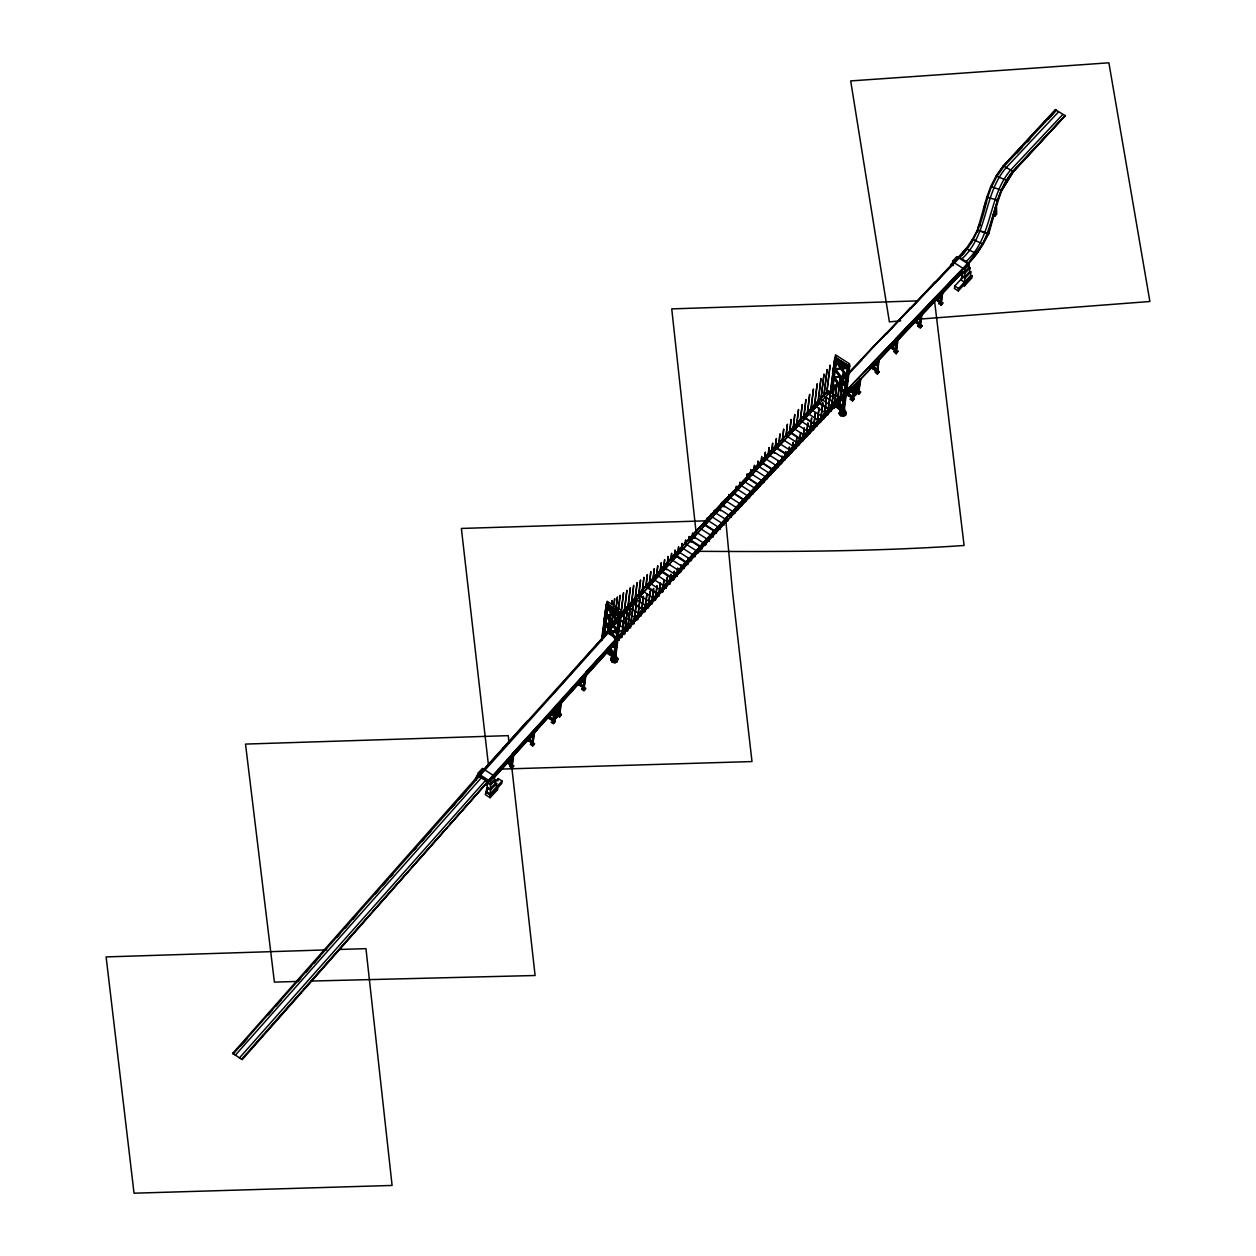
<?xml version="1.0" encoding="UTF-8"?>
<svg xmlns="http://www.w3.org/2000/svg" width="1256" height="1256" viewBox="0 0 1256 1256"><rect width="100%" height="100%" fill="white"/><g stroke="black" fill="none" stroke-linecap="round" stroke-linejoin="round"><path stroke-width="1.5" d="M605.643 618.015L607.323 604.874L619.616 612.771L614.09 655.93L612.253 659.541L614.404 660.923L617.952 628.879L621.327 611.405L620.166 613.54L619.381 613.038L620.982 611.17L619.381 613.038L617.167 628.361L617.952 628.879M848.318 365.889L849.417 364.727L847.816 366.579L841.991 410.053L840.688 413.083L842.839 414.48L846.387 382.421L848.601 367.097L849.684 365.936C849.15 364.884 847.376 367.6 848.35 365.998M489.196 780.337L242.173 1059.656L232.596 1053.25M610.699 631.014L610.118 631.642L605.235 624.515L605.816 623.887L610.699 631.014L604.262 632.16L611.075 631.564L616.272 639.492L487.987 781.97L478.395 775.816L479.604 774.183M478.96 776.773L608.422 632.679M481.048 778.108L235.264 1055.275M485.24 780.777L239.456 1057.929M487.344 782.111L241.56 1059.263M608.202 603.367L607.072 605.141L602.692 637.357M487.987 781.97L478.41 775.501L232.564 1053.548M487.045 785.267L487.375 781.577L615.581 639.414M618.831 619.616L606.679 632.647L609.6 626.257L676.073 552.781L676.073 556.691L691.161 540.033L676.105 556.392M607.135 632.93L610.055 626.54L619.224 616.303L609.317 626.854L633.087 600.415L718.966 506.09L733.708 491.018L690.345 537.474L776.444 445.535L719.39 506.67M553.001 693.94L607.857 631.956L478.395 775.816M617.418 638.425L630.512 623.541L617.45 638.126M617.968 639.885L620.888 633.495L630.057 623.259L629.633 626.885L617.968 639.885L687.393 563.614L688.225 558.386L687.739 564.666M618.407 640.168L620.888 633.495M528.336 721.289L527.755 720.583L503.091 748.011L503.672 748.717M561.024 702.842L536.359 730.364L537.348 726.737L512.04 754.087L511.71 757.776L615.503 643.15M620.244 613.713L619.648 619.224L629.083 625.425L644.344 607.417M992.758 214.525L995.035 215.985L995.568 207.79M616.445 641.612L561.008 703.03L562.013 699.388M619.491 619.255L633.856 603.021L619.522 618.957M718.981 509.7L748.293 478.379L757.839 484.879L773.476 467.876L701.649 544.398L701.664 548.307L673.043 579.628L673.043 575.719L658.709 591.513L658.725 595.407L644.407 611.248L644.391 607.339L630.449 623.604M629.083 625.425L644.846 607.637M586.662 672.101L561.981 699.702M647.452 588.169L647.892 584.558L676.513 553.064M718.51 509.716L719.405 506.372L661.755 568.481L661.771 572.406L676.843 555.67L686.404 562.154L702.104 544.68L657.767 593.648L648.19 587.18L633.134 604.01L633.558 600.399L647.437 584.275L619.082 616.743M657.767 593.648L673.483 576.017M478.944 776.789L233.176 1053.941M615.409 637.153L607.857 631.972M611.311 644.893L586.018 672.023L585.657 675.759L610.29 648.567L610.667 644.815L616.194 639.791M633.15 603.712L662.524 571.386L672.086 577.854L687.801 560.302L686.906 563.646L672.604 579.346M673.043 579.628L686.954 563.332M605.926 616.335L606.334 612.661M606.946 607.135L607.355 603.461L606.271 604.638L604.058 619.962L604.858 620.464M607.747 607.653L606.522 618.674L605.722 618.172M614.404 660.923L616.492 658.678L616.021 655.224L615.471 655.805L615.644 657.893L621.249 612.379L620.448 611.876M686.404 562.154L702.104 544.68M672.086 577.854L687.801 560.302M834.565 368.039L834.973 364.366M834.957 372.231L835.978 363.047M847.674 376.439L848.051 380.631L844.079 411.434L843.906 409.362L844.456 408.781L844.927 412.235L842.839 414.48M848.491 369.091L848.899 365.418L849.684 365.936L848.051 380.631M690.345 537.474L690.423 540.739L705.464 524.459L690.376 541.069M691.114 540.347L700.722 546.501L715.936 528.839L715.951 532.732L841.426 399.282L838.977 398.199L800.559 439.584L791.013 433.085L775.988 448.894M705.417 524.773L715.025 530.943L730.223 513.343L730.238 517.252L841.379 399.612L838.977 398.199M715.951 532.732L701.664 548.307M700.722 546.501L716.391 529.106M704.695 525.196L719.751 508.963L704.679 525.495L705.071 522.198M744.981 498.271L729.359 515.117L744.996 498.255L744.039 501.662L729.783 516.985L730.238 513.327M730.285 516.923L715.528 532.152M476.055 779.85L476.542 775.988L481.582 770.572M477.908 776.082L478.332 772.832L482.445 768.389L494.723 776.271L494.315 779.521L490.185 783.964L487.124 781.986M483.78 769.253L479.557 774.512L489.165 780.667L493.388 775.407M486.386 784.011L487.375 786.35L485.303 794.624L490.123 797.717L497.502 789.757L497.816 787.308L496.811 786.664L502.039 781.028L498.224 778.579L494.801 782.284M493.482 781.436L496.685 783.477L496.183 787.339L490.044 793.965L486.857 791.908L487.344 788.046L490.138 788.894L495.178 783.461L495.665 779.615L490.641 785.031L490.138 788.894M486.857 791.908L487.893 787.449M490.185 783.964L490.609 780.714L494.723 776.271M490.044 793.965L490.546 790.103L496.685 783.477M490.123 797.717L490.421 795.284L497.816 787.308M497.91 781.012L498.224 778.579M502.039 781.028L501.725 783.461L495.869 789.773L496.874 790.417M509.779 766.191L511.961 768.342L513.72 765.846L511.443 764.386L509.779 766.191L511.961 768.342M511.145 766.066L512.872 756.002L512.338 765.972L511.145 766.066L512.872 756.002M511.836 766.505L513.563 756.426M532.089 743.097L528.164 740.569L528.54 737.617L532.089 743.097L528.886 737.256L533.125 737.319L529.969 737.633M528.164 740.569L528.886 737.256M530.487 744.431L532.246 741.951L534.428 744.101L532.764 745.891L530.487 744.431L532.152 742.641M531.963 743.615L533.8 732.609L533.141 743.521L531.963 743.615L533.423 733.331M532.638 744.054L534.475 733.049M532.764 745.891L534.522 743.411M552.091 712.042L553.896 714.476L549.516 714.994L552.734 720.834L548.793 718.322L549.186 715.355L558.889 714.193L555.749 708.274L558.622 707.976M549.516 714.994L548.793 718.322M558.292 708.337L555.419 708.62L553.268 721.808L554.037 710.08L555.215 709.985M552.593 721.368L554.288 711.43M553.268 721.808L554.712 710.519L560.804 704.082L554.163 710.268M553.488 722.938L551.117 722.169L553.394 723.629L555.152 721.148L552.875 719.688M553.394 723.629L555.152 721.148M557.46 714.743L559.642 716.893L561.401 714.413L559.124 712.953L557.46 714.743L559.642 716.893M560.27 703.344L559.517 715.072L561.463 703.25L560.27 703.344L559.517 715.072M558.323 705.307L560.145 707.74L553.142 720.395L559.328 714.083L560.537 704.695M576.724 683.688L583.6 687.534L580.052 682.055L579.346 685.368L580.052 682.055L584.354 681.615L581.748 677.722M581.654 689.214L583.412 686.734L585.61 688.885L583.946 690.69L581.654 689.214L583.412 686.734M583.129 688.414L585.17 675.775L584.307 688.319L583.129 688.414L585.17 675.775M583.82 688.853L585.861 676.215M583.946 690.69L585.689 688.194M601.42 640.607L606.413 604.293L607.543 603.131M601.954 640.026L606.413 604.293M602.629 635.348L603.587 627.859M604.073 624.106L604.795 618.486L604.215 619.114M607.826 603.304C605.989 606.303 606.475 604.167 607.056 601.247L621.17 610.306M605.423 616.869L605.91 613.116M606.632 607.496L607.103 603.744M603.241 636.776L605.157 621.767M603.696 636.541L607.731 605.125L608.312 604.497L607.684 605.471L611.28 610.008L615.393 610.432L618.925 614.906L607.417 607.527L611.531 607.951L615.079 612.441L619.177 612.85L620.778 611.437M604.277 635.913L606.648 617.481M606.884 615.566L611.766 622.693L611.185 623.321L606.303 616.194L607.716 609.16M605.879 631.784L619.287 640.372M608.297 629.083L610.777 609.741M611.484 604.167L611.97 600.462L611.798 604.356M608.94 626.634L611.075 609.929M611.531 623.196L614.671 598.688L614.011 606.428M611.829 623.384L613.525 610.196M614.121 622.584L615.44 612.237M616.178 606.491L617.418 596.914L616.241 608.595M614.514 622.003L615.754 612.426M617.858 658.819L617.748 659.635L616.445 656.872L617.858 658.819L617.104 661.755L614.812 662.807L612.19 662.163L610.887 659.416L611.515 657.28L613.823 656.229M611.515 657.28L610.777 660.216M617.01 619.365L617.575 614.985M618.266 609.6L620.103 595.218L618.564 609.788M617.418 618.784L617.874 615.189M612.19 662.163L610.887 659.416M616.712 630.214L616.052 631.36L617.041 630.716M619.491 617.764L619.962 614.011M621.249 612.959L623.525 592.706L615.063 658.521L618.972 624.53M619.695 618.91L620.417 613.273L618.894 628.55L620.998 612.645M617.387 637.828L617.858 634.076M614.812 662.807L617.214 660.939L617.104 661.755M624.201 611.389L626.901 590.257L624.593 610.809M621.5 636.714L625.064 608.862L621.704 637.671L618.721 635.772M624.405 633.479L630.308 587.808L628.204 606.805M627.325 630.214L630.512 605.314L627.529 631.187M631.391 603.398L633.699 585.327L631.784 602.817M630.214 626.995L633.212 603.618M630.418 627.953L633.511 603.806M635.049 598.688L637.106 582.643L635.348 598.876L648.457 607.276M633.825 622.992L636.619 601.106L634.013 623.949L631.046 622.05M638.927 594.92L640.529 579.958L638.535 595.501L641.518 597.401M637.404 619.02L640.01 598.657L637.608 619.977M642.099 591.545L643.935 577.273L642.507 590.964M641 615.016L643.402 596.207L641.204 615.99M646.071 587.007L647.358 574.542L645.772 586.819L659.18 595.423M644.595 611.028L646.809 593.727M647.107 593.915L644.783 612.002L641.816 610.086M649.289 583.616L650.828 571.574L649.697 583.035M648.159 607.088L650.2 591.058L648.347 608.061M652.853 579.691L654.266 568.67L653.246 579.11M651.738 603.131L653.622 588.358L651.927 604.089M656.574 574.934L657.751 565.702L656.872 575.122L669.966 583.522M655.302 599.175L657.029 585.673L655.506 600.148M660.154 570.993L661.206 562.735L660.452 571.182L673.546 579.581M658.882 595.218L660.452 582.941L659.086 596.192L656.103 594.276M664 567.272L664.66 559.579L663.608 567.853L666.591 569.769M662.493 591.246L663.937 579.989L662.697 592.204M667.187 563.928L668.145 556.424L667.58 563.347M666.057 587.321L667.36 577.069L666.245 588.279L663.278 586.379M671.175 559.391L671.646 553.252L670.877 559.203L684.285 567.806M669.668 583.334L670.845 574.118L669.872 584.307L666.889 582.391M674.331 556.078L675.116 549.971L674.739 555.497M673.247 579.393L674.299 571.15L673.452 580.351M677.91 552.169L678.617 546.69L678.319 551.588M676.811 575.484L677.769 567.995L677 576.457M681.568 547.506L682.102 543.314L682.055 546.297M680.375 571.559L681.239 564.823L680.579 572.532M685.07 544.335L685.635 539.907L685.478 543.754L698.572 552.169M683.986 567.618L684.74 561.652M685.038 561.84L684.175 568.576L681.207 566.66M689.042 539.86L689.152 536.485L688.649 540.441L691.616 542.356M692.606 535.967L692.684 532.921L692.213 536.548L695.196 538.463M691.114 559.799L691.711 555.089L691.318 560.757L688.335 558.857M694.678 555.906L695.212 551.714L694.882 556.863M698.273 551.965L698.744 548.322L698.477 552.938M701.837 548.071L702.245 544.9M702.041 549.029L702.544 545.088L701.617 544.712L672.949 576.111M706.877 520.612L707.222 517.896L707.269 520.031M705.417 544.178L705.778 541.32L705.621 545.151M710.566 515.933L710.817 514.034L710.865 516.122L723.974 524.521M708.996 540.284L709.326 537.709L709.2 541.242L706.217 539.342M714.193 512.008L714.429 510.171L714.491 512.197L727.585 520.596M712.576 536.375L712.874 534.083L712.78 537.348L709.813 535.433M716.155 532.481L716.422 530.487L716.36 533.439L713.377 531.539M721.729 504.394L721.666 502.369L721.431 504.205L734.823 512.793M720.065 528.242L720.316 526.295L720.269 529.2M724.947 501.097L725.576 498.632M723.676 524.333L723.911 522.449L723.88 525.306L720.897 523.391M728.935 496.654L728.888 494.519L728.637 496.465L742.045 505.053M727.287 520.408L727.522 518.571L727.491 521.381M730.913 516.483L731.149 514.693L731.118 517.441M736.016 489.228L736.409 486.166L736.409 488.647M734.525 512.605L734.76 510.768L734.729 513.563M739.58 485.413L740.02 482.053L739.988 484.832M738.135 508.727L738.387 506.843L738.34 509.685M741.746 504.865L741.982 502.918L741.935 505.823L738.968 503.923M746.818 477.013L747.226 473.826L747.116 477.202L760.21 485.601M745.64 500.673L745.891 498.679L745.844 501.646M750.272 473.999L750.837 469.571L750.664 473.418M749.204 496.858L749.502 494.581L749.408 497.831M753.851 470.184L754.495 465.222L754.259 469.603M752.784 493.043L753.113 490.468L752.988 494M757.399 466.416L758.106 460.936L757.792 465.835M756.363 489.212L756.724 486.355L756.552 490.185L753.584 488.27M760.963 462.616L761.748 456.525L761.356 462.035M759.911 485.413L760.32 482.241L760.115 486.386M764.59 458.095L765.359 452.144L764.904 458.283L777.998 466.698M763.475 481.629L763.931 477.986L763.664 482.602M768.17 454.311L769.033 447.576L768.468 454.499L781.577 462.899M767.055 477.814L767.589 473.638L767.259 478.787M772.032 450.731L772.691 443.038L771.639 451.312L774.607 453.212M770.603 474.046L771.2 469.336M770.807 475.004L771.498 469.524M775.172 447.56L776.334 438.532L775.564 446.979M774.167 470.246L774.842 464.924L774.355 471.22M778.72 443.808L780.007 433.807L779.128 443.227M777.7 466.51L778.469 460.544L777.904 467.468L774.921 465.552M782.315 440.008L783.728 428.987L782.724 439.427M781.279 462.71L782.143 455.975L781.483 463.668M785.958 435.502L787.402 424.245L786.256 435.706L799.35 444.106M784.827 458.942L785.801 451.438L785.031 459.9M789.537 431.719L791.123 419.425L789.836 431.907L802.945 440.306M788.375 455.19L789.427 446.948L788.58 456.148M792.991 428.767L794.812 414.496L793.384 428.186M791.924 451.438L793.101 442.206L792.128 452.395M796.524 425.046L798.518 409.503L796.932 424.465M795.519 447.638L796.838 437.386L795.723 448.612M800.088 421.31L802.239 404.495L800.48 420.729M799.052 443.918L800.496 432.645M800.794 432.849L799.256 444.875L796.273 442.96M803.62 417.589L805.928 399.518L804.013 417.008M802.647 440.118L804.217 427.841L802.851 441.091M807.168 413.868L809.68 394.29L807.577 413.287M806.195 436.397L807.922 422.895L806.383 437.355M810.842 409.362L813.448 389.015L811.14 409.55L824.234 417.965M809.728 432.676L811.627 417.903L809.932 433.634M814.28 406.426L817.185 383.755L814.689 405.845L827.783 414.245M813.276 428.94L815.332 412.894L813.48 429.897M817.86 402.689L820.953 378.543L818.253 402.108M816.824 425.219L819.038 407.917L817.012 426.192L805.237 418.138L790.212 433.885M820.718 399.706L824.015 374.021L821.11 399.125L834.22 407.525M820.372 421.498L822.79 402.689L820.576 422.456L817.593 420.556M824.015 396.095L827.092 369.531L823.716 395.907L842.776 408.137M826.479 393.693L830.138 365.072L826.872 393.112M823.936 417.761L826.542 397.414L824.14 418.735M828.866 391.197L842.274 399.8L839.291 397.885M827.484 414.056L834.848 357.834L836.323 356.327M827.688 415.014L830.593 392.359L827.688 390.961L790.15 430.572L819.116 400.931M830.64 391.699L834.848 357.834M830.891 392.783L835.507 358.698L836.59 357.536M834.11 368.542L834.581 364.79M831.676 390.333L835.758 358.431L848.051 366.312L842.525 409.472L841.363 411.623L842.949 412.643L844.613 410.853L843.027 409.833M832.131 390.098L836.339 357.803M832.257 389.705L834.424 372.812M834.785 369.358L840.044 376.831L846.136 375.968L845.555 376.596L846.214 375.434L841.63 368.463L834.832 369.06L835.381 365.308M832.712 389.454L836.386 360.802L841.269 367.93L840.688 368.558L835.805 361.43L836.386 360.802M835.428 406.677L841.897 411.042L848.24 365.433L847.612 366.407L843.514 365.998L839.966 361.508L835.852 361.084L847.36 368.463L843.828 363.973L839.715 363.549L836.119 359.028L836.747 358.054M831.048 410.32L834.047 386.942L831.252 411.277M833.921 407.337L837.108 382.421L834.125 408.294M836.81 404.306L840.186 377.93M837.014 405.28L840.484 378.119M839.683 401.323L843.247 373.472L839.872 402.297M839.212 413.774L839.95 410.838L839.212 413.774L840.625 415.72L843.247 416.348L845.539 415.296L846.183 413.177L844.88 410.414L846.183 413.177M840.625 415.72L839.322 412.957M844.487 384.917L845.147 383.755M843.341 403.725L842.807 407.839L836.292 403.647M845.021 390.553L845.853 384.132L841.002 376.769L840.421 377.397L845.272 384.76L845.853 384.132M846.34 380.317L846.905 375.811L842.07 368.448L841.489 369.076L846.324 376.439L846.905 375.811M847.894 368.149L841.489 369.076M846.717 380.694L847.203 376.941M848.978 365.622L849.15 366.517L835.146 357.52L835.491 354.804L849.606 363.863L843.498 412.062L847.659 376.203M848.13 372.451L848.852 366.831L847.329 382.091L849.433 366.202M843.247 416.348L846.293 412.361M845.382 393.834L851.929 398.042L848.381 392.563L848.004 395.514L848.711 392.202L858.083 391.385M845.539 415.296L845.649 414.496M850.328 399.377L852.086 396.88L854.268 399.031L852.604 400.837L850.328 399.377L851.992 397.571L854.268 399.031M852.479 399L853.405 385.937L854.598 385.843L852.479 399L853.703 385.937M851.788 398.56L853.907 385.404M852.604 400.837L854.363 398.34M858.931 385.388L854.63 385.828L854.253 388.779L854.959 385.466L857.832 385.184M856.561 392.641L858.319 390.145L860.501 392.296L858.837 394.101L856.561 392.641L858.319 390.145M858.664 386.958L858.712 392.264L860.156 378.668L858.853 385.482L852.353 397.587M852.463 397.665L858.539 391.291L860.156 378.668M858.712 392.264L860.831 379.108M858.837 394.101L860.596 391.605M875.212 371.917L877.41 374.068L879.153 371.588L876.876 370.127L875.212 371.917L877.41 374.068M876.594 371.807L878.603 359.452L877.285 372.247L878.399 361.147M877.285 372.247L879.294 359.891M896.062 351.413L891.65 348.43C889.295 341.852 903.237 346.577 892.027 345.479L895.575 350.958L892.357 345.117M894.052 351.586L896.25 353.752L897.993 351.256L895.716 349.796L894.052 351.586L896.25 353.752M895.434 351.476L897.381 339.607L896.125 351.916L897.145 341.506M896.125 351.916L898.071 340.046M920.067 325.508L915.655 322.525L916.032 319.574L920.617 319.26L918.717 316.936M915.655 322.525L916.362 319.212L920.617 319.26L917.916 317.674M917.979 326.387L919.737 323.891L921.92 326.042L920.255 327.847L917.979 326.387L919.643 324.582M919.455 325.571L921.292 314.565L920.13 326.011L921.072 316.308M920.13 326.011L921.967 315.005M920.255 327.847L922.014 325.351M938.782 303.936L940.54 301.44L942.816 302.916L941.058 305.396L942.816 302.916M940.257 303.12L941.969 293.056L941.435 303.026L940.257 303.12L941.969 293.056M940.932 303.56L942.659 293.496M952.284 264.31L952.692 261.06L956.805 256.616L969.098 264.482L968.674 267.732L964.561 272.175L962.755 271.814L961.217 280.135L964.42 282.176L970.558 275.566L971.045 271.704L964.906 278.314L964.42 282.176M958.155 257.464L953.948 262.551L963.556 268.706L846.01 390.899L963.588 268.392M962.206 274.091L961.609 278.644L954.748 286.054L954.434 288.488L958.25 290.937L964.106 284.625L965.11 285.269M958.25 290.937L958.563 288.503L963.792 282.851L964.796 283.495L964.482 285.928L963.478 285.285L963.792 282.851M963.211 271.327L961.217 280.135M963.556 268.706L967.748 263.634M964.561 272.175L964.969 268.925L969.098 264.482M962.269 275.676L964.514 277.121L965 273.259L970.04 267.826L967.214 266.021M970.04 267.826L969.538 271.689L964.514 277.121M718.934 510.03L719.437 506.341M719.767 508.947L734.038 493.639L743.583 500.124L773.492 467.86M733.708 491.033L733.206 494.723L776.789 448.109L761.748 463.982M743.583 500.124L759.252 483.026L758.294 486.433L729.815 516.656M828.049 391.637L830.09 392.374L828.144 391.244L747.508 475.506L747.461 479.478L762.549 463.213L772.095 469.697L785.047 455.975M773.037 467.577L772.534 471.267L744.086 501.332M605.062 616.633L605.894 611.075M606.444 607.37L606.993 603.665L607.857 603.634M833.78 368.338L834.612 362.78M775.988 445.252L747.461 475.836M776.428 445.535L775.925 449.224L790.966 433.43M759.189 483.356L801.516 437.732M830.938 391.574L837.077 384.807L818.551 404.416L818.677 400.381L776.381 445.88M959.725 258.092L959.82 257.464C976.085 241.293 982.632 219.203 987.546 197.428L987.295 198.762M961.813 259.427L961.908 258.815C988.519 234.652 983.165 194.272 1006.04 167.817L1058.258 112.177M966.005 262.111L966.1 261.499C993.009 237.368 987.86 196.957 1010.452 170.251L1062.529 114.767M982.459 243.884L968.093 263.462C995.05 239.095 990.136 198.495 1012.666 171.46L1064.648 116.07M790.15 430.572L790.15 434.215L805.19 418.468M800.559 439.584L816.149 422.817L787.261 452.49L786.774 456.179L758.341 486.103M776.742 448.439L786.335 454.609L801.94 437.763L800.983 441.17L772.581 470.937M959.82 257.464L861.49 359.373L953.995 262.237M885.998 333.342L861.49 359.373M895.591 339.512L870.471 365.135L869.858 369.154L894.288 343.469L894.931 339.45L968.188 262.834M804.861 415.579L804.358 419.269L819.446 403.255L804.421 418.939M910.427 307.736L886.548 334.08M894.288 343.469L918.717 317.862L920.02 313.89M830.342 407.949L839.62 398.56M934.857 282.192L910.977 308.458M918.717 317.862L943.13 292.35L944.449 288.346M786.821 455.85L841.143 399.581L839.322 398.874M972.395 239.535L977.451 229.958L988.77 233.569L983.15 244.182L972.474 239.174L966.194 248.688L976.571 253.618L968.8 263.226L959.207 257.072L966.257 248.327L935.406 282.93M964.577 267.638L968.863 262.897L967.685 264.121M959.207 257.072L958.093 257.951M966.837 249.018L962.049 255.282M990.686 186.516L986.808 197.223L998.269 200.348L1001.943 189.986L1013.372 171.475L1065.481 115.426L1013.309 171.821L1001.88 190.331L990.686 186.516L996.259 175.714L1003.261 165.902L1055.699 109.492L1003.183 166.263L996.196 176.06L1006.982 180.44M991.267 187.411L996.872 176.358L1003.827 166.608L1056.249 110.214L1048.258 119.336M1001.173 190.096L998.018 199.123M1001.88 189.154L1006.229 180.487M973.086 239.833L970.872 243.554M986.808 197.223L977.388 230.319L988.692 233.93L998.332 199.987L997.405 200.803M983.15 244.182L976.509 253.963M1003.261 165.902L1013.372 171.475M1006.103 181.147L1012.666 171.46M977.042 232.203L978.675 225.719L979.492 224.84L980.606 225.562M986.243 201.117L983.574 208.637L985.238 206.847M987.718 235.045L997.28 201.478M835.224 357.489L832.493 373.503L833.293 374.021M987.42 198.087L991.392 186.752M614.09 655.93L612.928 658.081L614.514 659.102L616.178 657.312M614.592 656.276L615.22 654.721L614.671 655.302M553.598 720.677L560.097 708.572M848.679 389.69L853.672 392.045L860.172 379.94L853.217 391.746L858.963 385.561L853.97 385.843L859.936 379.202M852.808 397.885L859.308 385.765L856.231 383.802M983.26 242.848L986.933 236.065M551.29 712.796L554.477 714.837L560.804 704.082M560.349 703.784L554.022 714.554L560.207 708.651L554.477 714.837M620.825 613.038L606.35 604.434L607.496 603.963M620.59 612.379L619.412 612.912M836.26 356.861L834.706 358.18C835.648 357.772 837.736 356.202 834.753 358.054M849.213 364.978L848.365 366.799L836.119 359.028M240.932 1045.698L247.432 1038.351M268.25 1014.832L272.144 1010.436M276.053 1006.025L281.25 1000.137M298.159 981.046L300.765 978.094M305.962 972.223L311.174 966.351M313.764 963.399L320.264 956.052M337.173 936.96L339.779 934.009M344.976 928.137L348.885 923.725M352.795 919.313L356.688 914.918M374.9 894.335L378.794 889.923M382.703 885.527L387.9 879.64M390.506 876.704L393.112 873.768M413.915 850.249L416.521 847.313M421.718 841.442L430.824 831.142M451.642 807.639L455.535 803.228M459.445 798.816L465.945 791.468M250.619 1049.561L263.619 1034.866M266.225 1031.93L301.346 992.24M303.936 989.304L370.284 914.368M372.875 911.416L407.996 871.743M411.905 867.331L447.01 827.657M449.617 824.721L484.738 785.047M483.748 769.567L503.091 748.011M606.679 632.647L609.537 629.193M607.826 632.27L616.9 622.16M493.341 775.721L512.684 754.165M494.848 776.396L536.673 730.364M493.844 778.014L512.008 757.76M658.317 594.81L617.999 639.571L644.438 610.95M629.915 623.698L644.815 607.951M644.265 607.763L659.165 591.796M647.782 584.951L662.179 569.094M653.513 580.712L656.119 577.854M648.159 587.494L676.811 555.984M672.635 579.032L629.664 626.571M610.29 648.567L616.413 641.816M663.922 569.251L667.862 564.65M678.256 553.252L680.862 550.411M678.224 553.566L680.831 550.725M701.256 547.695L686.938 563.332M701.586 544.727L758.765 483.042M701.209 548.009L715.543 532.136M715.025 530.943L730.207 513.657M845.696 366.736L837.171 361.273L836.59 361.901L841.112 368.526L847.109 367.647M611.531 607.951L614.686 608.972M839.966 361.508L843.121 362.529M834.832 369.06L841.269 367.93M835.318 369.123L834.738 369.751L839.62 376.879L840.201 376.251L836.213 370.426M615.393 610.432L618.501 611.421M843.828 363.973L844.409 363.345L848.192 365.779M608.846 608.563L612.834 614.372L612.253 615L607.37 607.873L618.878 615.236M608.155 608.359L612.677 614.969L617.041 614.184M841.112 368.526L845.476 367.725M606.35 615.801L613.195 614.922L617.764 621.893M835.114 369.625L841.63 368.479M613.054 615.519L613.635 614.89L618.47 622.27L617.889 622.898L613.054 615.519L619.459 614.624M619.805 611.876L613.462 657.5L607.213 653.277M618.674 614.106L612.692 614.985M995.71 208.59L996.526 207.711L995.411 207.005M606.601 615.974L611.609 623.29L618.439 622.552M605.612 624.389L612.551 623.871M834.047 377.946L840.578 376.8L845.806 384.43M611.986 623.84L612.567 623.212L617.418 630.591L616.822 631.219L611.986 623.84L618.392 622.945L611.625 623.306M604.764 632.113L604.183 632.741L611.075 631.564M833.199 385.655L832.618 386.283L839.51 385.121L843.749 391.574M995.035 215.985L996.699 214.195L996.526 207.711M605.298 624.122L610.542 631.611L617.371 630.873M833.733 377.679L838.977 385.152L845.068 384.289M610.918 632.16L611.499 631.533L616.351 638.912L615.77 639.54L610.918 632.16L617.324 631.266L610.557 631.611M839.353 385.718L839.934 385.09L844.786 392.453L844.205 393.081L839.353 385.718L845.759 384.823M474.548 779.835L479.462 774.544M948.924 268.062L951.373 265.409M616.272 639.492L615.691 640.12L610.479 632.192M608.579 650.906L606.46 651.503L607.778 653.308L611.468 652.743L608.579 650.906L609.914 652.712M837.014 404.448L834.895 405.044L836.213 406.85L839.903 406.3L841.222 408.106M854.096 386.377L860.172 379.94M615.534 645.192L614.953 645.82L611.672 643.716M839.369 400.146L843.043 399.973L843.969 398.733L844.707 393.034L844.126 393.662L838.914 385.733M555.042 711.587L559.297 713.738M857.408 382.389L858.853 385.482L857.079 382.735M853.672 392.045L859.418 385.843L853.97 385.843M614.341 654.596L613.76 655.224L607.998 651.534L610.652 655.145L611.232 654.517M839.087 408.702L842.195 408.765L836.433 405.076L839.087 408.702L839.667 408.074M508.021 760.178L511.616 765.187L507.361 763.02L512.275 765.454M938.012 298.488L940.399 302.602L937.683 298.849M553.708 720.756L559.454 714.554L556.345 712.419M841.41 410.524L842.525 409.472M851.631 387.099L858.664 391.762L852.918 397.948L845.712 393.473M512.055 767.652L513.72 765.846M559.736 716.203L561.401 714.413M877.489 373.377L879.153 371.588M896.329 353.062L897.993 351.256M964.796 283.495L972.175 275.535L971.861 277.969L964.482 285.928M1016.811 153.169L1022.054 147.533M1027.298 141.897L1029.92 139.071M1012.54 172.119L1035.996 146.905M1039.905 142.697L1063.345 117.467M721.132 506.639L725.042 502.447M721.085 506.953L724.979 502.777M758.671 466.792L761.309 463.7M772.142 469.367L787.716 452.772M838.317 383.786L861.538 359.043M838.93 384.179L862.103 359.766M831.55 391.966L837.03 385.137M839.919 397.336L844.801 392.186M786.382 454.264L801.94 437.763M845.414 394.902L962.143 272.332M839.353 401.119L844.22 395.97M845.728 394.871L962.426 272.521M839.322 401.323L844.189 396.19M839.636 401.308L844.503 396.158M801.045 440.825L840.986 399M803.966 418.656L806.556 415.956M803.918 418.986L806.493 416.285M829.038 409.425L846.685 390.961L814.783 424.638L829.949 407.619L829.447 411.026M943.13 292.35L962.112 272.552M559.752 708.353L554.603 709.985L560.207 708.651M845.508 392.845L852.683 392.123M900.693 320.814L889.374 321.866L850.689 80.918L954.168 73.712A2512.031 197.145 -4.6 0 1 1031.678 68.279L1108.891 62.8L1149.884 301.503L915.781 319.401M840.201 376.251L833.764 377.381L840.578 376.8M839.51 385.121L832.697 385.702L838.631 384.619L838.757 383.677L840.468 384.776L840.311 386L838.6 384.901M612.834 614.372L606.397 615.519L613.195 614.922M611.766 622.693L605.329 623.84L612.143 623.243M853.562 391.966L858.555 391.684M554.351 714.774L559.344 714.491M840.06 376.847L846.827 376.502L840.421 377.397M838.992 385.168L845.225 385.058M839.683 400.695L843.247 400.538M611.515 645.976L615.189 645.804M610.934 646.605L615.393 646.353M611.248 647.154L614.812 646.981M917.618 300.875L671.74 308.882L695.981 531.414M500.202 769.127L751.999 761.56L732.562 592.314L725.78 520.282M326.764 949.881L106.116 956.915L134.031 1193.2L392.092 1185.444L365.967 948.657L339.795 949.457M298.52 981.391L274.405 982.129L245.517 744.086L508.256 735.639L509.088 743.05M706.469 520.816L461.376 528.446L488.521 765.783M311.488 981.046L535.103 975.504L511.789 767.149M698.65 551.321C787.198 551.886 875.699 551.525 964.09 545.481L934.48 300.325M838.349 406.253L839.903 406.3M610.652 655.145L613.76 655.224M937.117 297.232L940.885 298.206L939.064 295.788M938.185 297.766L940.964 298.112M509.402 760.351L512.197 760.696L507.675 760.539L511.286 765.548M840.719 414.904L843.341 415.548M612.284 661.363L614.906 661.99M1055.637 109.837L1065.402 115.788M985.426 201.996L986.541 202.718M952.692 261.06L954.026 261.907M963.635 268.077L964.969 268.925M950.918 264.215L953.163 265.66M962.755 271.814L965 273.259M961.719 276.273L964.906 278.314M954.748 286.054L958.563 288.503M940.728 302.241L936.458 300.074L940.885 303.057M938.876 303.245L941.152 304.706M917.587 318.035L920.193 319.715L918.387 317.297M915.985 322.164L921.92 326.042M918.073 325.697L920.35 327.157M893.895 343.579L896.517 345.259L894.712 342.841M893.566 343.94L896.187 345.62L893.456 341.993M889.358 346.389L895.905 350.597M875.118 363.408L877.74 365.088L873.187 365.794L872.81 368.762L873.517 365.433L877.834 365.009L875.95 362.56M874.788 363.769L877.41 365.449L875.605 362.921M870.518 366.721L879.074 372.278M870.188 367.082L877.222 371.729M838.38 359.106L849.025 365.92M836.7 358.4L839.275 360.048M835.805 361.398L847.313 368.777M835.381 368.73L840.625 376.203M846.293 376.737L841.049 369.091M856.561 383.441L859.183 385.121M845.602 381.903L846.387 382.421M854.582 388.418L860.501 392.296M834.314 377.051L839.573 384.524M856.655 391.951L858.931 393.411M850.328 390.176L852.934 391.856L851.16 389.125M850.406 398.686L852.698 400.146M840.107 397.257L843.388 399.361M826.574 392.924L839.981 401.512M834.031 403.364L842.227 408.467M836.229 406.206L839.118 408.043M817.954 401.92L831.346 410.508M819.383 403.6L828.991 409.754M807.278 413.098L820.67 421.686M803.714 416.819L817.122 425.407M815.254 425.894L815.741 422.77L801.878 438.093M800.182 420.525L813.59 429.128M796.634 424.261L810.026 432.865M793.086 427.998L806.493 436.586M782.425 439.239L795.817 447.827M778.83 443.038L792.222 451.626M775.266 446.791L788.674 455.379M771.734 450.527L785.126 459.131M762.157 460.968L761.262 464.029M761.058 461.847L774.465 470.45M757.494 465.631L770.901 474.234M753.961 469.414L767.353 478.002M750.366 473.229L763.774 481.833M743.552 481.001L756.662 489.416M739.69 484.628L753.082 493.231M736.11 488.458L749.502 497.046M732.845 492.462L745.938 500.861M725.042 500.328L738.434 508.916M721.321 504.975L724.304 506.875M717.82 508.083L731.212 516.671M717.71 508.853L720.693 510.752M706.971 519.843L720.363 528.431M703.36 524.27L716.454 532.67M699.78 528.164L712.89 536.563M696.201 532.073L709.295 540.472M692.307 535.778L705.715 544.366M688.743 539.672L702.135 548.26M681.867 547.695L694.976 556.094M678.02 551.4L691.412 559.988M674.441 555.309L687.833 563.897M667.281 563.159L680.689 571.747M663.702 567.084L677.11 575.672M673.452 576.331L643.433 609.49L633.825 603.335M652.947 578.922L666.355 587.51M649.383 582.831L662.791 591.435M642.209 590.775L655.601 599.363M638.629 594.716L652.037 603.32M633.526 600.713L619.192 616.618M631.485 602.629L644.893 611.217M627.89 606.617L641.298 615.205M627.78 607.103L624.593 634.453L621.626 632.537M624.295 610.604L637.703 619.208M607.904 604.246L618.172 610.824M608.265 604.842L610.84 606.491M607.684 605.471L619.177 612.85M621.014 614.781L634.123 623.18M610.165 608.642L613.006 610.463M630.481 623.855L621.045 634.374M617.12 618.58L630.512 627.184M606.946 615.173L612.19 622.662M617.858 623.18L612.614 615.55M614.215 621.814L627.623 630.418M618.831 626.571L619.616 627.074M611.594 625.268L624.703 633.668M605.879 623.494L611.138 630.983M608.705 628.502L621.798 636.902M607.857 650.106L614.372 654.282M607.276 650.734L613.792 654.91M607.574 652.508L610.557 654.423M580.508 679.009L584.448 681.521L579.722 682.416L583.271 687.895M581.497 680.202L584.103 681.882L582.313 679.355M579.675 685.007L584.26 687.801M581.748 688.539L584.024 689.999M550.944 713.157L553.566 714.837L551.761 712.403M546.517 716.281L555.058 721.839M528.493 740.224L533.078 743.018M530.582 743.74L532.858 745.201M509.669 758.922L512.275 760.602L510.47 758.184M509.324 759.283L511.946 760.963L510.14 758.545M478.332 772.832L479.666 773.696M489.259 779.85L490.609 780.714M486.417 782.315L490.641 785.031M496.497 789.113L497.502 789.757M487.344 788.046L490.546 790.103M485.617 792.191L490.421 795.284M939.394 295.427L941.215 297.845M557.994 705.668L559.815 708.101M839.322 406.928L841.96 410.539M610.871 653.371L613.525 656.998M837.171 361.273L841.693 367.882M609.772 609.239L613.258 614.341M839.981 377.412L844.895 384.901M838.411 400.79L842.855 407.541L842.274 408.169L838.725 402.768M837.988 400.837L842.415 407.572L841.834 408.2L838.286 402.815M613.587 625.457L615.66 628.628M611.546 623.871L616.461 631.344M609.976 647.248L614.42 653.999L613.839 654.627L609.395 647.876M609.553 647.28L613.98 654.031L613.399 654.659L609.851 649.258M916.362 319.212L919.58 325.053L916.032 319.574M854.959 385.466L858.178 391.307L854.63 385.828M849.951 388.104L852.604 392.217M848.381 392.563L851.929 398.042M555.419 708.62L558.967 714.099M549.186 715.355L552.734 720.834M835.868 357.222L836.056 358.117M620.543 612.08L620.715 612.959M607.433 603.681L607.621 604.56M511.365 763.444L510.533 756.018M556.392 714.334L556.471 717.584L556.392 714.334M557.193 709.106L557.35 711.744L557.193 709.106M606.02 624.358L606.601 623.73L606.02 624.358M607.088 616.037L607.668 615.409L607.088 616.037M609.741 630.763L609.584 631.988L611.295 633.071L611.452 631.862L609.741 630.763M610.809 622.442L610.652 623.667L612.363 624.75L612.52 623.541L610.809 622.442M611.876 614.121L611.719 615.346L613.43 616.445L613.572 615.22L611.876 614.121M610.322 630.135L610.165 631.36L611.876 632.443L612.033 631.234L610.322 630.135M611.389 621.814L611.232 623.039L612.944 624.122L613.101 622.913L611.389 621.814M612.457 613.493L612.3 614.718L614.011 615.817L614.168 614.592L612.457 613.493M834.455 377.899L835.036 377.271L834.455 377.899M835.523 369.578L836.103 368.95L835.523 369.578M838.176 384.32L838.019 385.529L839.73 386.628L839.887 385.404L838.176 384.32M839.243 375.999L839.087 377.208L840.798 378.307L840.955 377.083L839.243 375.999M840.311 367.678L840.154 368.887L841.865 369.986L842.022 368.762L840.311 367.678M839.824 375.371L839.667 376.58L841.379 377.679L841.536 376.455L839.824 375.371M840.892 367.05L840.735 368.259L842.446 369.358L842.603 368.134L840.892 367.05M855.603 391.527L855.681 394.776L855.603 391.527M856.466 385.702L856.545 388.936L856.466 385.702M834.251 377.444L833.67 378.072L838.553 385.2L839.134 384.572L834.251 377.444M873.517 365.433L876.735 371.274L873.517 365.433M827.892 391.04L818.567 400.774L827.892 391.04"/></g></svg>
